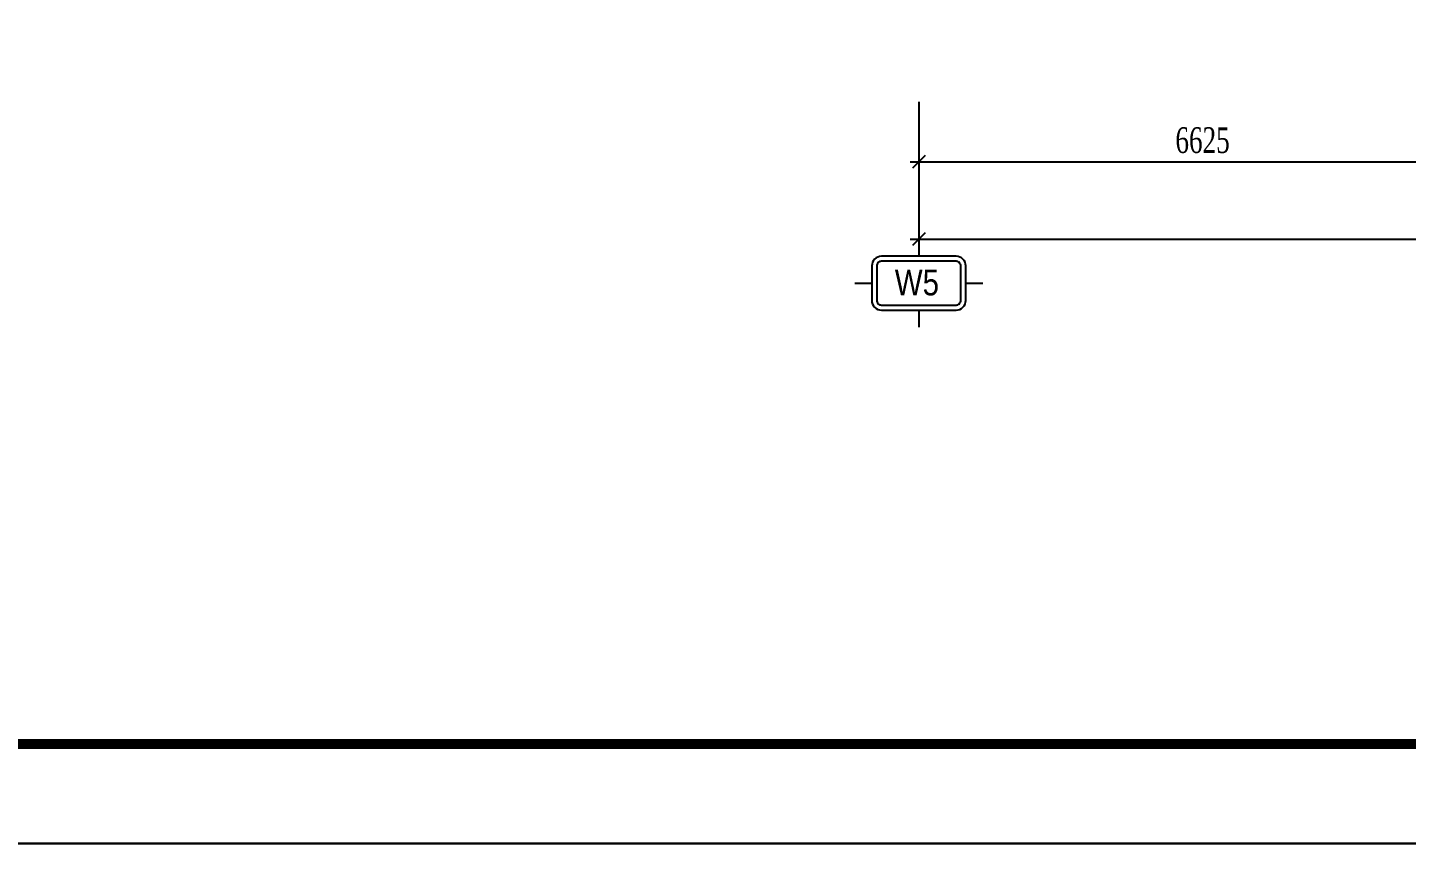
# Model space of a CAD drawing. Header units: inches. Extents: x 340055 to 349452, y -34649 to -30845.
# Drawn here: x 347687.8 to 347848.7, y -32248.6 to -32153.5 of the extents above; entities that cross this region are included whole.
import ezdxf
from ezdxf.enums import TextEntityAlignment as Align

# ---------------------------------------------------------------- set-up
doc = ezdxf.new("R2010")
doc.units = ezdxf.units.IN
doc.header["$MEASUREMENT"] = 0
for name, color, linetype in [('3', 3, 'Continuous'), ('7', 7, 'Continuous'), ('8', 8, 'Continuous'), ('NET IN', 3, 'Continuous')]:
    doc.layers.add(name, color=color, linetype=linetype)
doc.layers.add('TL-TIILE BLOCK A2$0$TL-TITLE BLOCK 1', color=7, linetype='Continuous', lineweight=50)
doc.styles.add('hx2', font='')
doc.styles.add('ST1', font='times.ttf', dxfattribs={"width": 0.7})
doc.styles.get('hx2').set_extended_font_data('.VnArial NarrowH')
doc.dimstyles.new('100', dxfattribs={"dimtxt": 3, "dimasz": 1.5, "dimexe": 1, "dimexo": 0, "dimgap": 1, "dimtad": 1, "dimdec": 0, "dimlfac": 100, "dimzin": 0, "dimdsep": 46, "dimtxsty": 'ST1', "dimblk": 'OBLIQUE', "dimcen": 1, "dimdle": 1, "dimclrd": 8, "dimclre": 8, "dimclrt": 3, "dimadec": 0, "dimazin": 0, "dimtfac": 1, "dimtdec": 0, "dimtix": 1, "dimtmove": 1, "dimatfit": 3, "dimfxl": 0, "dimtolj": 1, "dimtzin": 0, "dimlwd": -1, "dimlwe": -1, "dimarcsym": 0})

# ---------------------------------------------------------------- blocks, each defined once
blk = doc.blocks.new('_Oblique')
at = {"color": 0, "linetype": 'ByBlock', "lineweight": -2}
blk.add_line((-0.5, -0.5), (0.5, 0.5), dxfattribs=at)
blk = doc.blocks.new('*D412')
at = {"color": 8, "linetype": 'Continuous', "transparency": 16777216}
for p, q in [((347791.77, -32162.12), (347791.77, -32170.14)), ((347858.02, -32162.12), (347858.02, -32170.14)), ((347790.77, -32169.14), (347859.02, -32169.14))]:
    blk.add_line(p, q, dxfattribs=at)
at = {"layer": 'Defpoints', "color": 0, "transparency": 16777216}
for p in [(347791.77, -32162.12), (347858.02, -32162.12), (347858.02, -32169.14)]:
    blk.add_point(p, dxfattribs=at)
at = {"color": 8, "transparency": 16777216, "xscale": 1.5, "yscale": 1.5, "zscale": 1.5, "rotation": 180}
blk.add_blockref('_Oblique', (347791.77, -32169.14), dxfattribs=at)
at = {"color": 8, "transparency": 16777216, "xscale": 1.5, "yscale": 1.5, "zscale": 1.5}
blk.add_blockref('_Oblique', (347858.02, -32169.14), dxfattribs=at)
at = {"color": 3, "transparency": 16777216, "insert": (347824.89, -32166.62), "char_height": 3, "attachment_point": 5, "style": 'ST1', "bg_fill": 3, "box_fill_scale": 1.25, "bg_fill_color": 256, "bg_fill_true_color": 13158600, "bg_fill_transparency": 0}
blk.add_mtext('\\A1;6625', dxfattribs=at)
blk = doc.blocks.new('*D416')
at = {"color": 8, "linetype": 'Continuous', "transparency": 16777216}
for p, q in [((347791.77, -32162.12), (347791.77, -32179.15)), ((348056.77, -32162.12), (348056.77, -32179.15)), ((347790.77, -32178.15), (348057.77, -32178.15))]:
    blk.add_line(p, q, dxfattribs=at)
at = {"layer": 'Defpoints', "color": 0, "transparency": 16777216}
for p in [(347791.77, -32162.12), (348056.77, -32162.12), (348056.77, -32178.15)]:
    blk.add_point(p, dxfattribs=at)
at = {"color": 8, "transparency": 16777216, "xscale": 1.5, "yscale": 1.5, "zscale": 1.5, "rotation": 180}
blk.add_blockref('_Oblique', (347791.77, -32178.15), dxfattribs=at)
at = {"color": 8, "transparency": 16777216, "xscale": 1.5, "yscale": 1.5, "zscale": 1.5}
blk.add_blockref('_Oblique', (348056.77, -32178.15), dxfattribs=at)
at = {"color": 3, "transparency": 16777216, "insert": (347924.27, -32175.63), "char_height": 3, "attachment_point": 5, "style": 'ST1', "bg_fill": 3, "box_fill_scale": 1.25, "bg_fill_color": 256, "bg_fill_true_color": 13158600, "bg_fill_transparency": 0}
blk.add_mtext('\\A1;26500', dxfattribs=at)
blk = doc.blocks.new('TENTRUC')
at = {"layer": '7'}
for p, q in [((0, 8.27), (0, 10.26)), ((-7.48, 5.13), (-5.48, 5.13)), ((5.48, 5.13), (7.48, 5.13)), ((0, 0), (0, 2))]:
    blk.add_line(p, q, dxfattribs=at)
blk.add_lwpolyline([(-4.36, 8.27), (4.36, 8.27, -0.414214), (5.48, 7.14), (5.48, 3.12, -0.414214), (4.36, 2), (-4.36, 2, -0.414214), (-5.48, 3.12), (-5.48, 7.14, -0.414214)], format="xyb", close=True, dxfattribs=at)
at = {"layer": '8', "ltscale": 15}
blk.add_lwpolyline([(-4.36, 7.68), (4.36, 7.68, -0.414214), (4.9, 7.14), (4.9, 3.12, -0.414214), (4.36, 2.58), (-4.36, 2.58, -0.414214), (-4.9, 3.12), (-4.9, 7.14, -0.414214)], format="xyb", close=True, dxfattribs=at)
at = {"layer": '3', "style": 'hx2'}
blk.add_attdef('TR', text='', height=2.9, dxfattribs=at).set_placement((-0.16, 3.83), align=Align.CENTER)
blk = doc.blocks.new('kt kien truc 1')
at = {"layer": 'Defpoints', "color": 8}
blk.add_lwpolyline([(0, 0), (594, 0), (594, 420), (0, 420)], close=True, dxfattribs=at)
at = {"layer": 'TL-TIILE BLOCK A2$0$TL-TITLE BLOCK 1', "const_width": 1}
blk.add_lwpolyline([(20, 10), (579, 10), (584, 15), (584, 405), (579, 410), (20, 410), (15, 405), (15, 15)], close=True, dxfattribs=at)

msp = doc.modelspace()

# ---------------------------------------------------------------- dimensions: what is measured, and where the dimension line sits
at = {"color": 8}
dim = msp.add_linear_dim(base=(347858.0169, -32169.1429), p1=(347791.7669, -32162.1195), p2=(347858.0169, -32162.1195), dimstyle='100', dxfattribs=at)
dim.commit()
dim.dimension.update_dxf_attribs({"geometry": '*D412', "text_midpoint": (347824.8919, -32166.6169)})

# ---------------------------------------------------------------- next in the draw order: dimensions: what is measured, and where the dimension line sits
dim = msp.add_linear_dim(base=(348056.7669, -32178.1529), p1=(347791.7669, -32162.1195), p2=(348056.7669, -32162.1195), dimstyle='100', dxfattribs=at)
dim.commit()
dim.dimension.update_dxf_attribs({"geometry": '*D416', "text_midpoint": (347924.2669, -32175.6269)})

# ---------------------------------------------------------------- next in the draw order: linework, layer by layer
at = {"layer": 'NET IN'}
msp.add_lwpolyline([(347622.4698, -31762.0222), (348311.2497, -31762.0222), (348311.2497, -32248.6227), (347622.4698, -32248.6227)], close=True, dxfattribs=at)

# ---------------------------------------------------------------- next in the draw order: block references
at = {"layer": '3', "xscale": 1.159562065285868, "yscale": 1.159562065285868, "zscale": 1.159562065285868}
msp.add_blockref('kt kien truc 1', (347622.4699, -32248.6227), dxfattribs=at)
at = {"layer": '3'}
ref = msp.add_blockref('TENTRUC', (347791.7669, -32178.1529), dxfattribs=dict(at, xscale=-1, rotation=180))
ref.add_attrib('TR', 'w5', dxfattribs={"layer": '0', "height": 3, "style": 'hx2'}).set_placement((347791.5506, -32184.7061), align=Align.CENTER)

doc.saveas('drawing.dxf')
